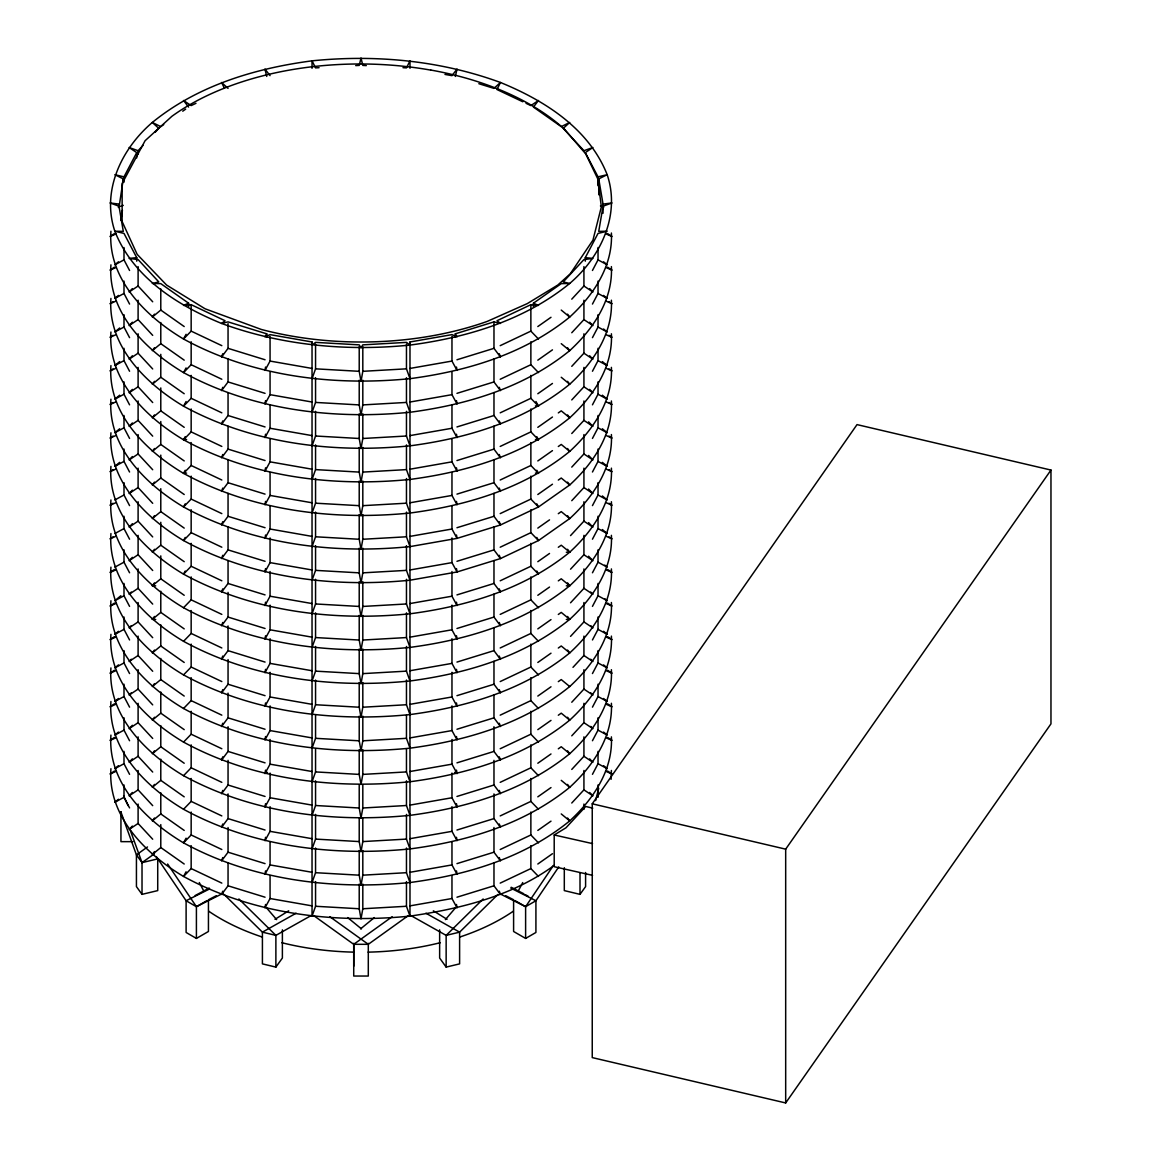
<?xml version="1.0" encoding="UTF-8"?>
<svg xmlns="http://www.w3.org/2000/svg" width="1161" height="1161" viewBox="0 0 1161 1161"><rect width="100%" height="100%" fill="white"/><g stroke="black" fill="none" stroke-linecap="round" stroke-linejoin="round"><path stroke-width="1.5" d="M156.329 856.6L186.108 900.747L186.108 932.472L196.412 938.422L196.412 906.697L167.634 864.016M353.728 966.228L353.728 943.312M505.645 895.668L513.597 899.76L513.597 931.485L525.614 938.422L525.614 906.697L553.405 865.496M564.304 867.702L564.304 890.603L580.007 894.362L580.007 873.217M312.033 68.296L312.048 60.836C375.496 54.407 440.396 60.445 500.449 82.475C544.553 100.499 588.961 128.508 607.174 174.687C620.787 215.032 600.542 257.147 569.703 283.458C524.467 320.334 467.041 337.561 409.978 345.078C346.529 351.493 281.63 345.47 221.577 323.44C177.473 305.416 133.065 277.392 114.852 231.228C101.254 190.883 121.484 148.768 152.323 122.456C197.559 85.566 254.985 68.339 312.048 60.836L315.56 67.889L319.057 67.686M409.993 444.518L409.978 479.435C332.873 487.069 252.271 477.273 183.54 439.772C145.633 417.22 107.465 379.473 110.934 332.017M409.993 410.921L409.978 445.839C332.873 453.487 252.271 443.676 183.54 406.19C145.633 383.623 107.465 345.891 110.934 298.421M409.993 377.325L409.978 412.257C332.873 419.89 252.271 410.094 183.54 372.594C145.633 350.041 107.465 312.294 110.934 264.839M533.421 306.736L533.421 303.21L538.486 305.416L530.867 304.675L496.966 320.741L500.449 323.44L493.976 321.887L455.301 333.831L457.057 336.821L451.963 334.629L409.993 341.973L409.978 378.66C332.873 386.308 252.271 376.498 183.54 339.012C145.633 316.445 107.465 278.698 110.934 231.242M409.993 580.631L409.978 613.792C332.873 621.44 252.271 611.629 183.54 574.144C145.633 551.577 107.465 513.844 110.934 466.374M409.993 547.049L409.978 580.21C332.873 587.843 252.271 578.047 183.54 540.547C145.633 517.98 107.465 480.248 110.934 432.792M409.993 513.452L409.978 546.613C332.873 554.261 252.271 544.451 183.54 506.965C145.633 484.398 107.465 446.651 110.934 399.195M409.993 478.1L409.978 513.031C332.873 520.665 252.271 510.869 183.54 473.369C145.633 450.802 107.465 413.069 110.934 365.599M409.993 713.231L409.978 748.163C332.873 755.796 252.271 746.001 183.54 708.5C145.633 685.933 107.465 648.201 110.934 600.745M409.993 679.649L409.978 714.566C332.873 722.215 252.271 712.404 183.54 674.904C145.633 652.351 107.465 614.604 110.934 567.149M409.993 647.823L409.978 680.985C332.873 688.618 252.271 678.808 183.54 641.322C145.633 618.755 107.465 581.022 110.934 533.552M409.993 614.227L409.978 647.388C332.873 655.022 252.271 645.226 183.54 607.725C145.633 585.173 107.465 547.426 110.934 499.97M409.993 847.603L409.978 882.52C332.873 890.168 252.271 880.357 183.54 842.857C145.633 820.305 107.465 782.558 110.934 735.102M409.993 814.006L409.978 848.923C332.873 856.571 252.271 846.761 183.54 809.275C145.633 786.708 107.465 748.976 110.934 701.505M409.993 780.41L409.978 815.341C332.873 822.975 252.271 813.179 183.54 775.679C145.633 753.126 107.465 715.379 110.934 667.923M409.993 746.828L409.978 781.745C332.873 789.393 252.271 779.582 183.54 742.097C145.633 719.53 107.465 681.797 110.934 634.327M409.993 881.184L409.978 916.116C332.873 923.75 252.271 913.954 183.54 876.453C145.633 853.886 107.465 816.154 110.934 768.698M409.993 341.973L409.978 345.078L406.466 342.379L362.812 344.861L361.013 347.85L359.213 344.861L315.56 342.379L312.048 345.078L312.033 341.973L270.063 334.629L264.969 336.821L266.74 333.831L228.049 321.887L221.577 323.44L225.06 320.741L191.159 304.675L183.54 305.416L188.604 303.195L188.604 306.736M118.988 207.616L123.298 178.896L114.852 174.687L123.995 176.849L136.722 152.628L129.132 147.505L138.101 150.698L142.963 145.444M120.715 220.459L122.427 210.388M611.092 779.292L611.397 770.454M265.55 367.036L264.969 370.417L270.063 361.071L270.063 336.385M265.55 400.632L264.969 404.013L270.063 394.667L270.063 371.738M265.55 434.214L264.969 437.595L270.063 428.264L270.063 405.334M265.55 467.81L264.969 471.192L270.063 461.846L270.063 438.931M265.55 501.407L264.969 504.774L270.063 495.442L270.063 472.512M265.55 534.989L264.969 538.37L270.063 529.024L270.063 506.109M265.55 568.585L264.969 571.967L270.063 562.621L270.063 537.935M265.55 602.167L264.969 605.549L270.063 596.217L270.063 571.517M265.55 635.764L264.969 639.145L270.063 629.799L270.063 605.113M265.55 669.36L264.969 672.727L270.063 663.395L270.063 638.71M265.55 702.942L264.969 706.323L270.063 696.977L270.063 672.292M265.55 736.538L264.969 739.92L270.063 730.574L270.063 705.888M267.509 772.399L264.969 773.502L265.55 770.12M265.55 803.717L264.969 807.098L270.063 797.752L270.063 773.066M265.55 837.299L264.969 840.68L270.063 831.349L270.063 806.663M265.55 870.895L264.969 874.277L270.063 864.93L270.063 842.015M265.55 904.492L264.969 907.858L270.063 898.527L270.063 875.597M362.812 346.631L362.812 371.317L361.013 381.447L359.213 371.317L359.213 346.631M362.812 380.213L362.812 404.913L361.013 415.043L359.213 404.913L359.213 380.213M362.812 413.809L362.812 438.495L361.013 448.625L359.213 438.495L359.213 413.809M362.812 447.406L362.812 472.092L361.013 482.221L359.213 472.092L359.213 447.406M362.812 480.988L362.812 505.674L361.013 515.803L359.213 505.674L359.213 480.988M362.812 514.584L362.812 539.27L361.013 549.4L359.213 539.27L359.213 514.584M362.812 548.166L362.812 572.852L361.013 582.996L359.213 572.852L359.213 548.166M362.812 581.763L362.812 606.448L361.013 616.578L359.213 606.448L359.213 581.763M362.812 615.345L362.812 640.045L361.013 650.175L359.213 640.045L359.213 615.345M362.812 648.941L362.812 673.627L361.013 683.756L359.213 673.627L359.213 648.941M362.812 682.537L362.812 707.223L361.013 717.353L359.213 707.223L359.213 682.537M362.812 716.119L362.812 740.805L361.013 750.949L359.213 740.805L359.213 716.119M362.812 749.716L362.812 774.402L361.013 784.531L359.213 774.402L359.213 749.716M362.812 785.068L362.812 807.998L361.013 818.128L359.213 807.998L359.213 785.068M362.812 818.665L362.812 841.58L361.013 851.71L359.213 841.58L359.213 818.665M362.812 850.491L362.812 875.176L361.013 885.306L359.213 875.176L359.213 850.491M362.812 884.072L362.812 908.758L361.013 918.902L359.213 908.758L359.213 884.072M455.301 76.437L457.057 69.079L451.963 75.639L444.968 74.42M595.622 800.611L598.713 788.334M222.738 353.742L221.577 357.022L228.049 348.344L228.049 323.658M222.738 387.339L221.577 390.618L228.049 381.94L228.049 359.01M222.738 420.935L221.577 424.215L228.049 415.522L228.049 392.607M222.738 454.517L221.577 457.797L228.049 449.118L228.049 426.189M222.738 488.113L221.577 491.393L228.049 482.715L228.049 459.785M222.738 521.695L221.577 524.975L228.049 516.297L228.049 493.367M222.738 555.292L221.577 558.572L228.049 549.893L228.049 526.963M222.738 588.888L221.577 592.168L228.049 583.475L228.049 560.56M222.738 622.47L221.577 625.75L228.049 617.071L228.049 592.386M222.738 656.067L221.577 659.346L228.049 650.653L228.049 625.968M222.738 689.649L221.577 692.928L228.049 684.25L228.049 659.564M222.738 723.245L221.577 726.525L228.049 717.846L228.049 693.146M222.738 756.841L221.577 760.107L228.049 751.428L228.049 726.742M222.738 790.423L221.577 793.703L228.049 785.025L228.049 760.339M222.738 824.02L221.577 827.3L228.049 818.607L228.049 793.921M222.738 857.602L221.577 860.882L228.049 852.203L228.049 827.517M222.738 891.198L221.577 894.478L228.049 885.799L228.049 862.87M315.56 344.149L315.56 368.835L312.048 378.66L312.033 341.973M315.56 377.731L315.56 402.432L312.048 412.257L312.033 377.325M315.56 411.328L315.56 436.014L312.048 445.839L312.033 410.921M315.56 444.91L315.56 469.61L312.048 479.435L312.033 444.518M315.56 478.506L315.56 503.192L312.048 513.031L312.033 478.1M315.56 512.103L315.56 536.788L312.048 546.613L312.033 513.452M315.56 545.685L315.56 570.37L312.048 580.21L312.033 547.049M315.56 579.281L315.56 603.967L312.048 613.792L312.033 580.631M315.56 612.863L315.56 637.563L312.048 647.388L312.033 614.227M315.56 646.459L315.56 671.145L312.048 680.985L312.033 647.823M315.56 680.056L315.56 704.742L312.048 714.566L312.033 679.649M315.56 715.408L315.56 738.323L312.048 748.163L312.033 713.231M315.56 748.99L315.56 771.92L312.048 781.745L312.033 746.828M315.56 780.816L315.56 805.516L312.048 815.341L312.033 780.41M315.56 814.412L315.56 839.098L312.048 848.923L312.033 814.006M315.56 848.009L315.56 872.695L312.048 882.52L312.033 847.603M315.56 881.591L315.56 906.277L312.048 916.116L312.033 881.184M585.304 261.167L585.304 257.64L598.031 233.419L607.174 231.228L598.742 231.373L603.038 206.179L611.992 202.957L603.038 204.089L603.038 213.232M592.458 270.469L598.031 259.861L598.031 247.525M592.458 304.066L598.031 293.457L598.031 281.107M592.458 337.648L598.031 327.054L598.031 314.704M592.458 371.244L598.031 360.636L598.031 348.3M592.458 404.826L598.031 394.232L598.031 381.882M592.458 438.423L598.031 427.814L598.031 415.478M592.458 472.005L598.031 461.41L598.031 449.06M592.458 505.601L598.031 495.007L598.031 482.657M592.458 539.197L598.031 528.589L598.031 516.253M592.458 572.779L598.031 562.185L598.031 549.835M592.458 606.376L598.031 595.767L598.031 583.432M592.458 639.958L598.031 629.364L598.031 617.013M592.458 673.554L598.031 662.96L598.031 650.61M592.458 707.151L598.031 696.542L598.031 684.206M592.458 740.733L598.031 730.138L598.031 717.788M592.458 774.329L598.031 763.72L598.031 751.385M518.575 890.371L522.74 882.549M186.079 334.324L183.54 339.012L191.159 331.132L191.159 304.675M186.079 367.921L183.54 372.594L191.159 364.714L191.159 341.784M186.079 401.517L183.54 406.19L191.159 398.31L191.159 375.38M186.587 439.482L183.54 439.772L185.223 436.667M186.587 473.078L183.54 473.369L185.223 470.249M185.223 503.845L183.54 506.965L191.159 499.085L191.159 476.155M185.223 537.427L183.54 540.547L191.159 532.667L191.159 509.737M185.223 571.023L183.54 574.144L191.159 566.263L191.159 543.333M186.079 838.184L183.54 842.857L191.159 834.977L191.159 812.061M186.079 871.78L183.54 876.453L191.159 868.573L191.159 845.643M264.969 773.502L270.063 764.17L270.063 739.47M558.746 866.904L535.918 900.747L525.614 906.697L500.565 894.101M592.241 803.804L857.021 424.607L1050.966 470.06L1050.966 723.854L785.678 1102.95L592.241 1057.598L592.241 803.804L785.678 849.155L1050.966 470.06M224.16 894.507L262.415 932.152L262.415 963.877L275.883 967.098L282.384 958.028L282.384 929.83M580.007 894.362L585.594 886.598L585.594 872.491M154.486 314.152L152.323 317.055L160.784 310.074L160.784 288.915M154.486 347.734L152.323 350.637L160.784 343.671L160.784 322.511M154.486 381.33L152.323 384.233L160.784 377.267L160.784 354.337M154.486 414.927L152.323 417.815L160.784 410.849L160.784 387.934M154.486 448.509L152.323 451.411L160.784 444.445L160.784 421.516M154.486 482.105L152.323 484.993L160.784 478.027L160.784 455.112M154.486 515.687L152.323 518.59L160.784 511.624L160.784 488.694M154.486 549.284L152.323 552.186L160.784 545.22L160.784 522.29M155.705 585.841L152.323 585.768L154.486 582.88M155.705 619.437L152.323 619.364L154.486 616.462M154.486 650.058L152.323 652.946L160.784 645.98L160.784 624.821M154.486 683.64L152.323 686.543L160.784 679.577L160.784 658.418M154.486 717.237L152.323 720.139L160.784 713.173L160.784 692M154.486 750.819L152.323 753.721L160.784 746.755L160.784 725.596M154.486 784.415L152.323 787.318L160.784 780.352L160.784 759.192M154.486 818.012L152.323 820.9L160.784 813.934L160.784 792.774M154.486 851.593L152.323 854.496L160.784 847.53L160.784 824.6M445.389 919.614L455.722 907.583M155.124 132.31L158.781 128.363L152.323 122.456L160.784 126.636L163.716 124.575M571.763 299.161L583.925 286.012L583.925 266.624M571.763 332.743L583.925 319.609L583.925 300.206M571.763 366.339L583.925 353.205L583.925 333.802M571.763 399.921L583.925 386.787L583.925 367.398M571.763 433.517L583.925 420.384L583.925 400.98M571.763 467.114L583.925 453.966L583.925 434.577M571.763 500.696L583.925 487.562L583.925 468.159M570.544 535.598L583.925 521.158L583.925 501.755M406.466 579.281L406.466 603.967L409.978 613.792C467.041 606.289 524.467 589.062 569.703 552.186C593.256 530.606 613.095 501.233 611.397 468.144M570.544 569.195L583.925 554.74L583.925 535.352M406.466 612.863L406.466 637.563L409.978 647.388C467.041 639.885 524.467 622.644 569.703 585.768C593.256 564.202 613.095 534.829 611.397 501.741M570.544 602.791L583.925 588.337L583.925 568.934M406.466 646.459L406.466 671.145L409.978 680.985C467.041 673.467 524.467 656.241 569.703 619.364C593.256 597.799 613.095 568.426 611.397 535.323M570.544 636.373L583.925 621.919L583.925 602.53M572.983 667.343L583.925 655.515L583.925 636.112M406.466 715.408L406.466 738.323L409.978 748.163C467.041 740.645 524.467 723.419 569.703 686.543C593.256 664.977 613.095 635.604 611.397 602.501M571.763 702.245L583.925 689.112L583.925 669.708M571.763 735.827L583.925 722.693L583.925 703.305M571.763 769.424L583.925 756.29L583.925 736.887M571.763 803.02L583.925 789.872L583.925 770.483M132.383 288.61L129.132 291.991L138.101 286.027L138.101 266.624M132.383 322.207L129.132 325.588L138.101 319.609L138.101 300.206M132.383 355.788L129.132 359.184L138.101 353.205L138.101 333.802M132.383 389.385L129.132 392.766L138.101 386.787L138.101 367.398M132.383 422.967L129.132 426.363L138.101 420.384L138.101 400.98M132.383 456.563L129.132 459.945L138.101 453.966L138.101 434.577M132.383 490.16L129.132 493.541L138.101 487.562L138.101 468.159M132.383 523.742L129.132 527.123L138.101 521.158L138.101 501.755M132.383 557.338L129.132 560.719L138.101 554.74L138.101 535.352M131.309 592.052L129.132 594.316L138.101 588.337L138.101 568.934M131.309 625.648L129.132 627.898L138.101 621.919L138.101 602.53M131.309 659.23L129.132 661.494L138.101 655.515L138.101 636.112M131.309 692.827L129.132 695.076L138.101 689.112L138.101 669.708M132.383 725.291L129.132 728.673L138.101 722.693L138.101 703.305M132.383 758.873L129.132 762.269L138.101 756.29L138.101 736.887M132.383 792.47L129.132 795.851L138.101 789.872L138.101 770.483M132.383 826.066L129.132 829.447L138.101 823.468L138.101 804.065M183.54 439.772L191.159 431.892L191.159 408.977M183.54 473.369L191.159 465.488L191.159 442.559M183.54 607.725L191.159 599.845L191.159 576.93M183.54 641.322L191.159 633.442L191.159 610.512M183.54 674.904L191.159 667.038L191.159 644.108M183.54 708.5L191.159 700.62L191.159 677.69M183.54 742.097L191.159 734.216L191.159 711.287M183.54 775.679L191.159 767.798L191.159 744.883M183.54 809.275L191.159 801.395L191.159 778.465M483.136 898.977L446.143 935.374L446.143 967.098L459.611 963.877L459.611 932.152L497.866 894.507M118.466 261.82L114.852 264.81L123.995 259.861L123.995 247.525M118.466 295.416L114.852 298.406L123.995 293.457L123.995 281.107M119.67 327.997L114.852 331.988L123.995 327.054L123.995 314.704M119.67 361.593L114.852 365.584L123.995 360.636L123.995 348.3M119.67 395.19L114.852 399.181L123.995 394.232L123.995 381.882M119.67 428.772L114.852 432.763L123.995 427.814L123.995 415.478M119.67 462.368L114.852 466.359L123.995 461.41L123.995 449.06M120.875 595.724L114.852 600.716L123.995 595.767L123.995 583.432M118.466 631.308L114.852 634.312L123.995 629.364L123.995 617.013M118.466 664.905L114.852 667.894L123.995 662.96L123.995 650.61M118.466 698.501L114.852 701.491L123.995 696.542L123.995 684.192M118.466 732.083L114.852 735.073L123.995 730.138L123.995 717.788M118.466 765.679L114.852 768.669L123.995 763.72L123.995 751.385M118.466 799.261L114.852 802.266L123.995 797.317L123.995 784.967M152.323 585.768L160.784 578.802L160.784 555.887M152.323 619.364L160.784 612.398L160.784 591.239M360.607 928.858L374.364 917.582M147.491 846.964L136.432 854.873L136.432 886.598L142.019 894.362L157.722 890.603L157.722 858.879L142.019 862.638L136.432 854.873L120.875 811.858M142.019 894.362L142.019 862.638L154.442 853.741M392.157 916.74L353.728 944.314L353.728 976.038L368.298 976.038L368.298 943.312M313.862 915.71L353.728 944.314L368.298 944.314L408.164 915.71M182.741 111.18L185.673 109.119M533.421 303.21L561.242 283.632L569.703 283.458L563.245 281.905L583.925 259.571L592.894 258.41L585.304 257.64M537.819 326.56L550.996 317.287M406.466 344.149L406.466 368.835L409.978 378.66C467.041 371.157 524.467 353.931 569.703 317.055C593.256 295.474 613.095 266.101 611.397 233.013M537.819 360.157L552.462 349.853M406.466 377.731L406.466 402.432L409.978 412.257C467.041 404.754 524.467 387.513 569.703 350.637C593.256 329.071 613.095 299.698 611.397 266.595M537.819 393.739L552.462 383.449M406.466 411.328L406.466 436.014L409.978 445.839C467.041 438.336 524.467 421.109 569.703 384.233C593.256 362.667 613.095 333.28 611.397 300.191M537.819 427.335L552.462 417.031M558.31 412.91L561.242 410.849L569.703 417.815C593.256 396.249 613.095 366.876 611.397 333.787M406.466 444.91L406.466 469.61L409.978 479.435C467.041 471.932 524.467 454.691 569.703 417.815L567.54 414.927M537.819 460.932L552.462 450.628M558.31 446.506L561.242 444.445L569.703 451.411C593.256 429.846 613.095 400.472 611.397 367.369M406.466 478.506L406.466 503.192L409.978 513.031C467.041 505.514 524.467 488.288 569.703 451.411L567.54 448.509M537.819 494.513L552.462 484.21M558.31 480.088L561.242 478.027L569.703 484.993C593.256 463.428 613.095 434.054 611.397 400.966M537.819 528.11L549.53 519.867M558.31 513.684L561.242 511.624L569.703 518.59C593.256 497.024 613.095 467.651 611.397 434.548M537.819 561.692L549.53 553.463M558.31 547.281L561.242 545.22L569.703 552.186L566.321 552.244M537.819 595.288L549.53 587.045M558.31 580.863L561.242 578.802L569.703 585.768L566.321 585.841M537.819 628.885L550.996 619.611M558.31 614.459L561.242 612.398L569.703 619.364L566.321 619.437M537.819 662.467L550.996 653.193M558.31 648.041L561.242 645.98L569.703 652.946C593.256 631.381 613.095 602.008 611.397 568.919M406.466 680.056L406.466 704.742L409.978 714.566C467.041 707.064 524.467 689.823 569.703 652.946L567.54 650.058M537.819 696.063L550.996 686.79M558.31 681.638L561.242 679.577L569.703 686.543M537.819 729.645L550.996 720.386M558.31 715.234L561.242 713.173L569.703 720.139C593.256 698.559 613.095 669.186 611.397 636.097M406.466 748.99L406.466 771.92L409.978 781.745C467.041 774.242 524.467 757.016 569.703 720.139L567.54 717.237M537.819 763.241L550.996 753.968M558.31 748.816L561.242 746.755L569.703 753.721C593.256 732.156 613.095 702.782 611.397 669.694M406.466 780.816L406.466 805.516L409.978 815.341C467.041 807.838 524.467 790.597 569.703 753.721L567.54 750.819M537.819 796.838L550.996 787.564M406.466 814.412L406.466 839.098L409.978 848.923C467.041 841.42 524.467 824.194 569.703 787.318C593.256 765.752 613.095 736.364 611.397 703.276M537.819 830.42L550.996 821.146M406.466 848.009L406.466 872.695L409.978 882.52C467.041 875.017 524.467 857.776 569.703 820.9C593.256 799.334 613.095 769.961 611.397 736.872M537.819 864.016L552.462 853.712M406.466 881.591L406.466 906.277L409.978 916.116C460.453 908.787 512.335 896.089 554.087 865.482M114.518 233.55L110.034 236.539L115.998 233.927M114.518 267.132L110.034 270.136L115.998 267.523M113.023 301.729L110.034 303.718L115.998 301.12M113.023 335.311L110.034 337.314L115.998 334.702M113.023 368.908L110.034 370.91L115.998 368.298M113.023 402.504L110.034 404.492L115.998 401.88M113.023 436.086L110.034 438.089L115.998 435.477M113.023 469.683L110.034 471.671L115.998 469.073M113.023 503.264L110.034 505.267L115.998 502.655M113.023 536.861L110.034 538.864L115.998 536.251M114.518 569.456L110.034 572.446L115.998 569.833M114.518 603.038L110.034 606.042L115.998 603.43M114.518 636.634L110.034 639.624L115.998 637.012M114.518 670.216L110.034 673.22L115.998 670.608M114.518 703.813L110.034 706.817L115.998 704.205M114.518 737.409L110.034 740.399L115.998 737.786M114.518 770.991L110.034 773.995L115.998 771.383M274.997 919.309L288.683 910.819M592.545 875.336L554.203 866.701L554.203 834.977L565.973 827.793L585.71 806.474L592.778 808.158M195.135 895.537L209.256 888.078M209.604 888.934L186.108 900.747L196.412 906.697L206.934 900.617M196.412 938.422L208.443 931.485L208.443 899.76L216.381 895.668M525.614 938.422L535.918 932.472L535.918 900.747L510.869 888.15M296.099 913.214L262.415 932.152L275.883 935.374L311.09 915.579M114.852 499.941L123.995 495.007L123.995 482.657M114.852 533.538L123.995 528.589L123.995 516.253M114.852 567.134L123.995 562.185L123.995 549.835M196.412 906.697L223.028 893.317M598.742 194.772L598.742 178.896L607.174 174.687L598.031 176.849L585.304 152.628L592.894 147.505L583.925 150.698L563.245 128.363L569.703 122.456L561.242 126.636L533.421 107.073L538.486 100.485L530.867 105.593L526.035 103.3M195.991 103.3L191.159 105.593L183.54 100.485L188.604 107.073M500.202 345.659L530.867 331.132L530.867 304.675M500.202 379.255L530.867 364.714L530.867 341.784M500.202 412.837L530.867 398.31L530.867 375.38M500.202 446.434L530.867 431.892L530.867 408.977M500.202 480.015L530.867 465.488L530.867 442.559M500.202 513.612L530.867 499.085L530.867 476.155M500.202 547.208L530.867 532.667L530.867 509.737M500.202 580.79L530.867 566.263L530.867 543.333M500.202 614.387L530.867 599.845L530.867 576.93M500.202 647.969L530.867 633.442L530.867 610.512M500.202 681.565L530.867 667.038L530.867 644.108M500.202 715.161L530.867 700.62L530.867 677.69M500.202 748.743L530.867 734.216L530.867 711.287M500.202 782.34L530.867 767.798L530.867 744.883M500.202 815.922L530.867 801.395L530.867 778.465M500.202 849.518L530.867 834.977L530.867 812.061M500.202 883.115L530.867 868.573L530.867 845.643M118.233 207.108L123.298 205.352M456.97 359.765L493.976 348.344L500.449 357.022L499.288 353.742M456.97 393.347L493.976 381.94L500.449 390.618L499.288 387.339M456.97 426.943L493.976 415.522L500.449 424.2L499.288 420.935M456.97 460.54L493.976 449.118L500.449 457.797L499.288 454.517M456.97 494.122L493.976 482.715L500.449 491.393L499.288 488.113M456.97 527.718L493.976 516.297L500.449 524.975L538.486 506.965L569.703 484.993L567.54 482.105M456.97 561.3L493.976 549.893L500.449 558.572L538.486 540.547L569.703 518.59L567.54 515.687M456.97 594.896L493.976 583.475L500.449 592.154L499.288 588.888M456.97 628.493L493.976 617.071L500.449 625.75L499.288 622.47M456.97 662.075L493.976 650.653L500.449 659.346L499.288 656.067M456.97 695.671L493.976 684.25L500.449 692.928L499.288 689.649M456.97 729.253L493.976 717.846L500.449 726.525L499.288 723.245M456.97 762.85L493.976 751.428L500.449 760.107L499.288 756.827M456.97 796.446L493.976 785.025L500.449 793.703L499.288 790.423M456.97 830.028L493.976 818.607L500.449 827.3L499.288 824.02M456.97 863.624L493.976 852.203L500.449 860.882L499.288 857.602M456.97 897.206L493.976 885.799L500.449 894.478L499.288 891.198M409.993 368.429L451.963 361.071L457.057 370.417L456.476 367.036M409.993 402.025L451.963 394.667L457.057 404.013L456.476 400.632M409.993 435.607L451.963 428.264L457.057 437.595L456.476 434.214M409.993 469.204L451.963 461.846L457.057 471.192L456.476 467.81M409.993 502.786L451.963 495.442L457.057 504.774L456.476 501.407M409.993 536.382L451.963 529.024L457.057 538.37L500.449 524.975L499.288 521.695M409.993 569.978L451.963 562.621L457.057 571.967L500.449 558.572L499.288 555.292M409.993 603.56L451.963 596.217L457.057 605.549L456.476 602.167M409.993 637.157L451.963 629.799L457.057 639.145L456.476 635.764M409.993 670.739L451.963 663.395L457.057 672.727L456.476 669.36M409.993 704.335L451.963 696.977L457.057 706.323L456.476 702.942M409.993 737.917L451.963 730.574L457.057 739.905L456.476 736.538M409.993 771.514L451.963 764.17L457.057 773.502L454.517 772.399M409.993 805.11L451.963 797.752L457.057 807.098L456.476 803.717M409.993 838.692L451.963 831.349L457.057 840.68L456.476 837.299M409.993 872.288L451.963 864.93L457.057 874.277L456.476 870.895M409.993 905.87L451.963 898.527L457.057 907.858L456.476 904.492M136.722 261.167L136.722 257.64L129.132 258.41L138.101 259.571L158.781 281.905L152.323 283.458L160.784 283.632L188.604 303.195M355.716 65.597L359.213 65.408L361.013 58.05L362.812 65.408L366.31 65.611M362.812 371.317L406.466 368.835M362.812 404.913L406.466 402.432M362.812 438.495L406.466 436.014M362.812 472.092L406.466 469.61M362.812 505.674L406.466 503.192M362.812 539.27L406.466 536.788L409.978 546.613L457.057 538.37L456.476 534.989M362.812 572.852L406.466 570.37L409.978 580.21L457.057 571.967L456.476 568.585M362.812 606.448L406.466 603.967M362.812 640.045L406.466 637.563M362.812 673.627L406.466 671.145M362.812 707.223L406.466 704.742M362.812 740.805L406.466 738.323M362.812 774.402L406.466 771.92M362.812 807.998L406.466 805.516M362.812 841.58L406.466 839.098M362.812 875.176L406.466 872.695M362.812 908.758L406.466 906.277M132.847 841.652L120.947 841.652L120.947 811.684M402.969 67.686L406.466 67.889L409.978 60.836L409.993 68.296M315.56 368.835L359.213 371.317M315.56 402.432L359.213 404.913M315.56 436.014L359.213 438.495M315.56 469.61L359.213 472.092M315.56 503.192L359.213 505.674M315.56 536.788L359.213 539.27M315.56 570.37L359.213 572.852M315.56 603.967L359.213 606.448M315.56 637.563L359.213 640.045M315.56 671.145L359.213 673.627M315.56 704.742L359.213 707.223M315.56 738.323L359.213 740.805M315.56 771.92L359.213 774.402M315.56 805.516L359.213 807.998M315.56 839.098L359.213 841.58M315.56 872.695L359.213 875.176M315.56 906.277L359.213 908.758M535.439 405.886L538.486 406.19L535.947 401.517M535.439 439.482L538.486 439.772L536.803 436.667M535.439 473.078L538.486 473.369L536.803 470.249M118.988 204.089L110.034 202.957L118.988 206.179L123.298 231.373L114.852 231.228L123.995 233.419L136.722 257.64M270.063 361.071L312.033 368.429M270.063 394.667L312.033 402.025M270.063 428.264L312.033 435.607M270.063 461.846L312.033 469.204M270.063 495.442L312.033 502.786M270.063 529.024L312.033 536.382M270.063 562.621L312.033 569.978M270.063 596.217L312.033 603.56M270.063 629.799L312.033 637.157M270.063 663.395L312.033 670.739M270.063 696.977L312.033 704.335M270.063 730.574L312.033 737.917M270.063 764.17L312.033 771.514M270.063 797.752L312.033 805.11M270.063 831.349L312.033 838.692M270.063 864.93L312.033 872.288M270.063 898.527L312.033 905.87M554.203 834.977L592.545 843.612M478.84 83.708L493.976 88.381L500.449 82.475L496.966 89.528L522.798 101.776M228.049 348.344L265.056 359.765M228.049 381.94L265.056 393.347M228.049 415.522L265.056 426.943M228.049 449.118L265.056 460.54M228.049 482.715L265.056 494.122M228.049 516.297L265.056 527.718M228.049 549.893L265.056 561.3M228.049 583.475L265.056 594.896M228.049 617.071L265.056 628.493M228.049 650.653L265.056 662.075M228.049 684.25L265.056 695.671M228.049 717.846L265.056 729.253M228.049 751.428L265.056 762.85M228.049 785.025L265.056 796.446M228.049 818.607L265.056 830.028M228.049 852.203L265.056 863.624M228.049 885.799L265.056 897.206M600.426 205.932L603.793 207.108M606.027 233.927L611.992 236.539L607.508 233.55M606.027 267.523L611.992 270.136L607.508 267.132M606.027 301.12L611.992 303.732L609.003 301.729M606.027 334.702L611.992 337.314L609.003 335.311M606.027 368.298L611.992 370.91L609.003 368.908M606.027 401.88L611.992 404.492L609.003 402.504M606.027 435.477L611.992 438.089L609.003 436.086M606.027 469.073L611.992 471.685L609.003 469.683M606.027 502.655L611.992 505.267L609.003 503.264M606.027 536.251L611.992 538.864L609.003 536.861M606.027 569.833L611.992 572.446L607.508 569.456M606.027 603.43L611.992 606.042L607.508 603.038M606.027 637.026L611.992 639.624L607.508 636.634M606.027 670.608L611.992 673.22L607.508 670.216M606.027 704.205L611.992 706.817L607.508 703.813M606.027 737.786L611.992 740.399L607.508 737.409M606.027 771.383L611.992 773.995L607.508 770.991M191.159 331.132L221.824 345.659M191.159 364.714L221.824 379.255M191.159 398.31L221.824 412.837M191.159 431.892L221.824 446.434M191.159 465.488L221.824 480.015M191.159 499.085L221.824 513.612M191.159 532.667L221.824 547.208M191.159 566.263L221.824 580.79M191.159 599.845L221.824 614.387M191.159 633.442L221.824 647.969M191.159 667.038L221.824 681.565M191.159 700.62L221.824 715.161M191.159 734.216L221.824 748.743M191.159 767.798L221.824 782.34M191.159 801.395L221.824 815.922M191.159 834.977L221.824 849.518M191.159 868.573L221.824 883.115M511.188 887.265L523.887 893.81M598.031 259.861L607.174 264.81L603.56 261.82M598.031 293.457L607.174 298.406L603.56 295.416M598.031 327.054L607.174 331.988L603.56 328.998M598.031 360.636L607.174 365.584L602.356 361.593M598.031 394.232L607.174 399.181L602.356 395.19M598.031 427.814L607.174 432.763L602.356 428.772M598.031 461.41L607.174 466.359L602.356 462.368M598.031 495.007L607.174 499.941L602.356 495.95M598.031 528.589L607.174 533.538L602.356 529.547M598.031 562.185L607.174 567.134L604.765 565.131M598.031 595.767L607.174 600.716L604.765 598.728M598.031 629.364L607.174 634.312L603.56 631.308M598.031 662.96L607.174 667.894L603.56 664.905M598.031 696.542L607.174 701.491L603.56 698.501M598.031 730.138L607.174 735.073L603.56 732.083M598.031 763.72L607.174 768.669L603.56 765.679M425.927 913.214L459.611 932.152L446.143 935.374L410.936 915.579M525.396 894.667L528.4 896.408M515.092 900.617L525.614 906.697M433.343 910.819L447.029 919.309M583.925 286.012L592.894 291.991L589.643 288.61M583.925 319.609L592.894 325.588L589.643 322.207M583.925 353.205L592.894 359.17L589.643 355.788M583.925 386.787L592.894 392.766L589.643 389.385M583.925 420.384L592.894 426.363L588.554 421.849M583.925 453.966L592.894 459.945L588.554 455.431M583.925 487.562L592.894 493.541L588.554 489.028M583.925 521.158L592.894 527.123L588.554 522.61M583.925 554.74L592.894 560.719L588.554 556.206M583.925 588.337L592.894 594.316L590.717 592.052M583.925 621.919L592.894 627.898L590.717 625.648M583.925 655.515L592.894 661.494L590.717 659.23M583.925 689.112L592.894 695.076L590.717 692.827M583.925 722.693L592.894 728.673L590.717 726.409M583.925 756.29L592.894 762.269L589.643 758.873M583.925 789.872L592.894 795.851L589.643 792.47M160.784 310.074L184.207 326.56M160.784 343.671L184.207 360.157M160.784 377.267L184.207 393.739M160.784 410.849L184.207 427.335M160.784 444.445L184.207 460.932M160.784 478.027L184.207 494.513M160.784 511.624L184.207 528.11M160.784 545.22L184.207 561.692M160.784 578.802L184.207 595.288M160.784 612.398L184.207 628.885M160.784 645.98L184.207 662.467M160.784 679.577L184.207 696.063M160.784 713.173L184.207 729.645M160.784 746.755L184.207 763.241M160.784 780.352L184.207 796.838M160.784 813.934L184.207 830.42M160.784 847.53L184.207 864.016M329.869 916.74L368.298 944.314M347.661 917.582L361.419 928.858M561.242 310.074L569.703 317.055L567.54 314.152M561.242 343.671L569.703 350.637L567.54 347.734M561.242 377.267L569.703 384.233L567.54 381.33M561.242 780.352L569.703 787.318L567.54 784.415M561.242 813.934L569.703 820.9L567.54 818.012M228.049 88.381L221.577 82.475L224.363 88.12M238.89 898.977L275.883 935.374L275.883 967.098M530.867 331.132L538.486 339.012M530.867 364.714L538.486 372.594M530.867 398.31L538.486 406.19M530.867 431.892L538.486 439.772M530.867 465.488L538.486 473.369M530.867 499.085L538.486 506.965L536.803 503.845M530.867 532.667L538.486 540.547L536.803 537.427M530.867 566.263L538.486 574.144L536.803 571.023M530.867 599.845L538.486 607.725M530.867 633.442L538.486 641.322M530.867 667.038L538.486 674.904M530.867 700.62L538.486 708.5M530.867 734.216L538.486 742.097M530.867 767.798L538.486 775.679M530.867 801.395L538.486 809.275M530.867 834.977L538.486 842.857M530.867 868.573L538.486 876.453M138.101 286.027L152.701 301.787M138.101 319.609L152.701 335.369M138.101 353.205L152.701 368.966M138.101 386.787L152.701 402.548M138.101 420.384L152.701 436.144M138.101 453.966L152.701 469.741M138.101 487.562L152.701 503.323M138.101 521.158L152.701 536.919M138.101 554.74L152.701 570.501M138.101 588.337L152.701 604.097M138.101 621.919L152.701 637.694M138.101 655.515L152.701 671.276M138.101 689.112L152.701 704.872M138.101 722.693L152.701 738.454M138.101 756.29L152.701 772.05M138.101 789.872L152.701 805.647M138.101 823.468L152.701 839.229M266.304 907.583L276.637 919.614M270.063 75.639L264.969 69.079L266.725 76.437M567.54 549.284L569.703 552.186M567.54 582.88L569.703 585.768M567.54 616.462L569.703 619.364M446.143 967.098L439.642 958.028L439.642 929.83M199.286 882.549L203.451 890.371M123.995 259.861L129.568 270.469M123.995 293.457L129.568 304.066M123.995 327.054L129.568 337.648M123.995 360.636L129.568 371.244M123.995 394.232L129.568 404.826M123.995 427.814L129.568 438.423M123.995 461.41L129.568 472.005M123.995 495.007L129.568 505.601M123.995 528.589L129.568 539.197M123.995 562.185L129.568 572.779M123.995 595.767L129.568 606.376M123.995 629.364L129.568 639.958M123.995 662.96L129.568 673.554M123.995 696.542L129.568 707.151M123.995 730.138L129.568 740.733M123.995 763.72L129.568 774.329M123.995 797.317L129.568 807.911M123.603 795.807L128.116 805.676M130.032 829.549L142.019 862.638M456.476 770.12L457.057 773.502M598.742 178.896L603.038 204.089M785.678 849.155L785.678 1102.95M598.031 176.849L598.031 185.673M598.031 784.967L598.031 797.317M583.925 804.065L583.925 809.362M493.976 321.887L493.976 348.344M493.976 359.01L493.976 381.94M493.976 392.607L493.976 415.522M493.976 426.189L493.976 449.118M493.976 459.785L493.976 482.715M493.976 493.367L493.976 516.297M493.976 526.963L493.976 549.893M493.976 560.56L493.976 583.475M493.976 594.142L493.976 617.071M493.976 627.738L493.976 650.653M493.976 661.32L493.976 684.25M493.976 694.917L493.976 717.846M493.976 726.742L493.976 751.428M493.976 760.339L493.976 785.025M493.976 793.921L493.976 818.607M493.976 827.517L493.976 852.203M493.976 862.87L493.976 885.799M455.301 333.831L455.301 337.358M451.963 336.385L451.963 361.071M451.963 371.738L451.963 394.667M451.963 405.334L451.963 428.264M451.963 438.931L451.963 461.846M451.963 472.512L451.963 495.442M451.963 506.109L451.963 529.024M451.963 537.935L451.963 562.621M451.963 571.517L451.963 596.217M451.963 605.113L451.963 629.799M451.963 638.71L451.963 663.395M451.963 672.292L451.963 696.977M451.963 705.888L451.963 730.574M451.963 739.47L451.963 764.17M451.963 773.066L451.963 797.752M451.963 806.663L451.963 831.349M451.963 842.015L451.963 864.93M451.963 875.597L451.963 898.527M406.466 512.103L406.466 536.788M406.466 545.685L406.466 570.37M266.74 333.831L266.74 337.358M138.101 150.698L138.101 154.224M136.722 152.628L136.722 157.911M123.995 176.849L123.995 182.146M123.298 178.896L123.298 182.422M513.293 911.211A198.778 114.765 0 0 1 459.843 937.014M440.353 942.674A198.778 114.765 0 0 1 368.11 952.136M353.916 952.136A198.778 114.765 0 0 1 281.688 942.674M262.197 937.014A198.778 114.765 0 0 1 208.733 911.211M430.847 70.052A243.012 140.292 0 0 1 564.507 129.277L585.71 153.862L597.668 178.663L601.369 206.774L592.966 240.095L570.211 273.88L557.773 285.055L527.268 303.616L487.214 321.408A240.283 138.725 0 0 1 261.298 329.448L205.091 308.797L166.589 285.055L137.172 254.361L122.094 221.49L122.166 183.467L145.081 140.728L171.872 116.318A240.574 138.885 0 0 1 430.818 70.124"/></g></svg>
